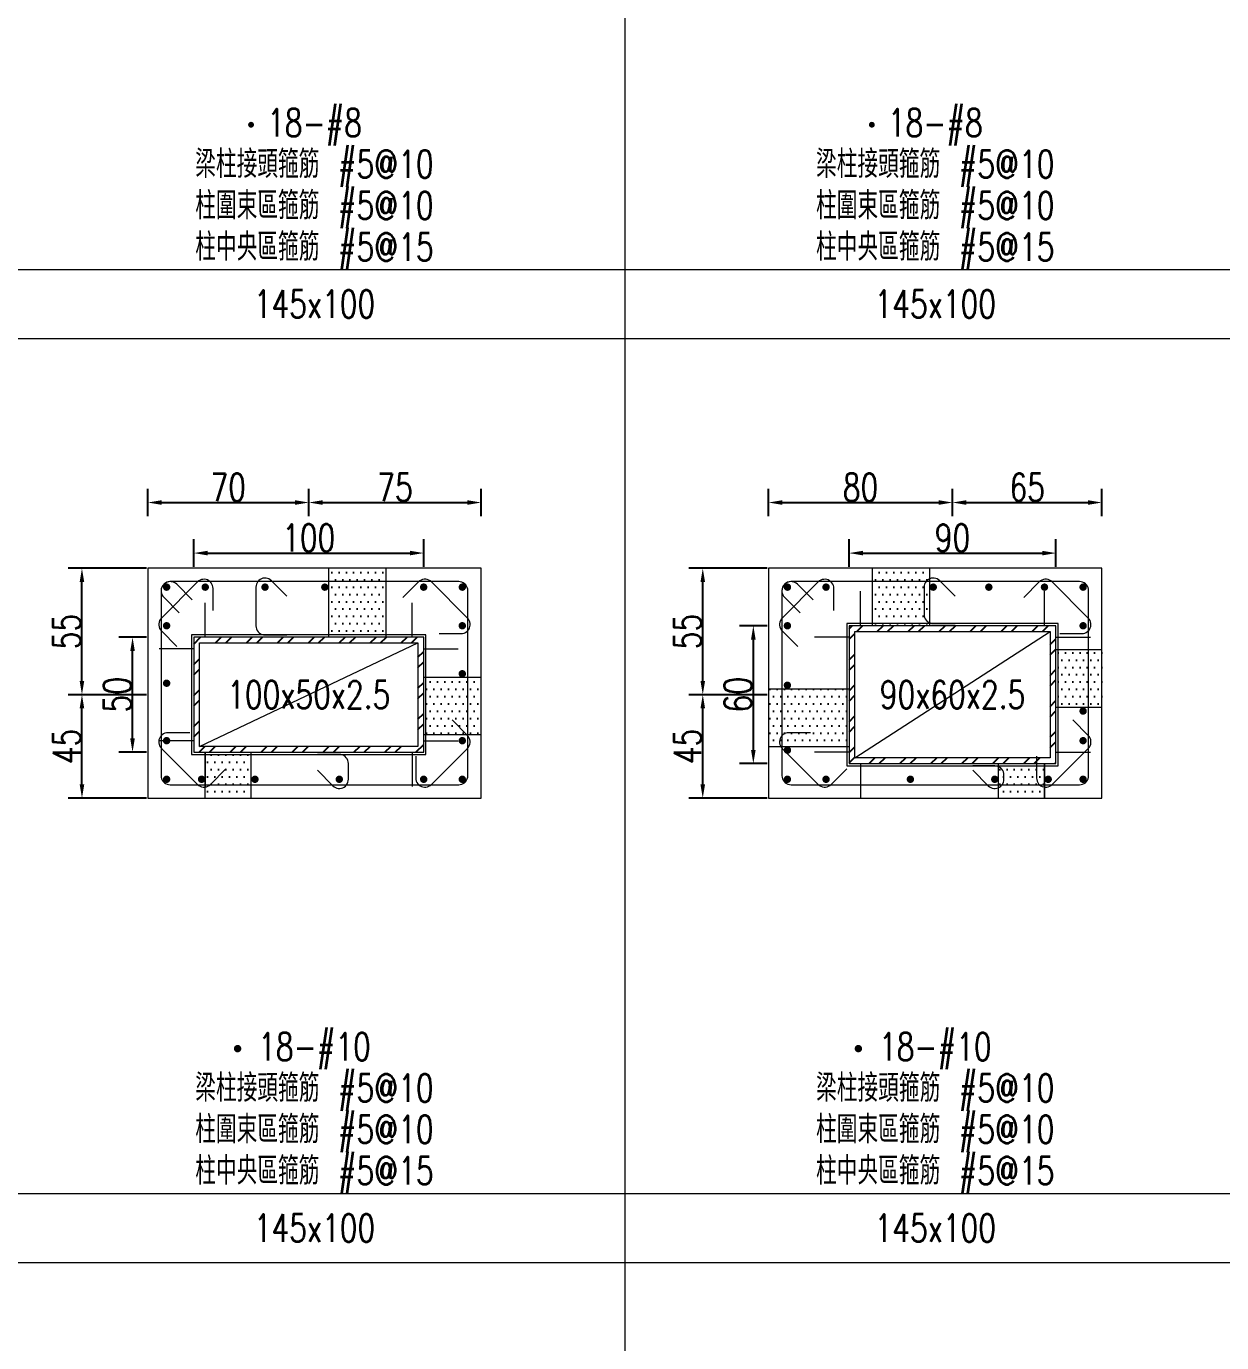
# Model space of a CAD drawing. Header units: millimetres. Extents: x 0 to 3905, y 0 to 8880.
# Drawn here: x 920 to 1440, y 1573 to 2146 of the extents above; entities that cross this region are included whole.
import ezdxf
from ezdxf.enums import TextEntityAlignment as Align

# ---------------------------------------------------------------- set-up
doc = ezdxf.new("R2010")
doc.units = ezdxf.units.MM
doc.layers.get('DEFPOINTS').update_dxf_attribs({"color": 3})
for name, color, linetype in [('Hatch線', 6, 'Continuous'), ('TC-鋼粱', 132, 'Continuous'), ('主筋斷面', 2, 'Continuous'), ('文字-主筋根數', 7, 'Continuous'), ('文字-剪力筋 中央區', 7, 'Continuous'), ('文字-剪力筋-BC', 7, 'Continuous'), ('文字-剪力筋-圍束區', 7, 'Continuous'), ('文字-斷面尺寸', 7, 'Continuous'), ('文字-輔助字', 7, 'Continuous'), ('柱斷面線', 4, 'Continuous'), ('標註字', 4, 'Continuous'), ('箍筋線', 1, 'Continuous'), ('網格線', 7, 'Continuous'), ('鋼柱', 11, 'Continuous')]:
    doc.layers.add(name, color=color, linetype=linetype)
doc.styles.add('note', font='txt.shx', dxfattribs={"width": 0.75, "height": 12})
doc.styles.add('txt', font='txt.shx', dxfattribs={"height": 0.2, "bigfont": 'chineset.shx'})
doc.dimstyles.new('RCAD_DIM', dxfattribs={"dimtxt": 12, "dimasz": 6, "dimexe": 6, "dimexo": 0.625, "dimtad": 1, "dimdec": 0, "dimdsep": 46, "dimtxsty": 'note', "dimcen": 2.5, "dimclrd": 256, "dimclre": 256, "dimclrt": 256, "dimadec": 0, "dimazin": 0, "dimtfac": 1, "dimtmove": 0, "dimatfit": 3, "dimfxl": 0, "dimtolj": 1, "dimarcsym": 0})

# ---------------------------------------------------------------- blocks, each defined once
blk = doc.blocks.new('*D570')
at = {"layer": 'DEFPOINTS', "color": 0}
for p in [(1092.5, 1916.625), (992.5, 1910), (1092.5, 1910)]:
    blk.add_point(p, dxfattribs=at)
at = {"layer": '標註字', "lineweight": -2}
for p, q in [((992.5, 1910.625), (992.5, 1922.625)), ((1092.5, 1910.625), (1092.5, 1922.625)), ((998.5, 1916.625), (1086.5, 1916.625))]:
    blk.add_line(p, q, dxfattribs=at)
at = {"layer": '標註字'}
for points in [[(998.5, 1917.625), (998.5, 1915.625), (992.5, 1916.625)], [(1086.5, 1915.625), (1086.5, 1917.625), (1092.5, 1916.625)]]:
    blk.add_solid(points, dxfattribs=at)
at = {"layer": '標註字', "insert": (1042.5, 1923.25), "char_height": 12, "attachment_point": 5, "style": 'note'}
blk.add_mtext('\\A1;100', dxfattribs=at)
blk = doc.blocks.new('*D571')
at = {"layer": 'DEFPOINTS', "color": 0}
for p in [(965.88, 1880), (972.5, 1880), (972.5, 1830)]:
    blk.add_point(p, dxfattribs=at)
at = {"layer": '標註字', "lineweight": -2}
for p, q in [((971.88, 1880), (959.88, 1880)), ((965.88, 1836), (965.88, 1874)), ((971.88, 1830), (959.88, 1830))]:
    blk.add_line(p, q, dxfattribs=at)
at = {"layer": '標註字'}
for points in [[(966.88, 1874), (964.88, 1874), (965.88, 1880)], [(964.88, 1836), (966.88, 1836), (965.88, 1830)]]:
    blk.add_solid(points, dxfattribs=at)
at = {"layer": '標註字', "insert": (959.25, 1855), "char_height": 12, "attachment_point": 5, "rotation": 90, "style": 'note'}
blk.add_mtext('\\A1;50', dxfattribs=at)
blk = doc.blocks.new('*D572')
at = {"layer": 'DEFPOINTS', "color": 0}
for p in [(1042.5, 1938.62), (972.5, 1932), (1042.5, 1932)]:
    blk.add_point(p, dxfattribs=at)
at = {"layer": '標註字', "lineweight": -2}
for p, q in [((972.5, 1932.62), (972.5, 1944.62)), ((1042.5, 1932.62), (1042.5, 1944.62)), ((978.5, 1938.62), (1036.5, 1938.62))]:
    blk.add_line(p, q, dxfattribs=at)
at = {"layer": '標註字'}
for points in [[(978.5, 1939.62), (978.5, 1937.62), (972.5, 1938.62)], [(1036.5, 1937.62), (1036.5, 1939.62), (1042.5, 1938.62)]]:
    blk.add_solid(points, dxfattribs=at)
at = {"layer": '標註字', "insert": (1007.5, 1945.25), "char_height": 12, "attachment_point": 5, "style": 'note'}
blk.add_mtext('\\A1;70', dxfattribs=at)
blk = doc.blocks.new('*D573')
at = {"layer": 'DEFPOINTS', "color": 0}
for p in [(1117.5, 1938.62), (1042.5, 1932), (1117.5, 1932)]:
    blk.add_point(p, dxfattribs=at)
at = {"layer": '標註字', "lineweight": -2}
for p, q in [((1042.5, 1932.62), (1042.5, 1944.62)), ((1117.5, 1932.62), (1117.5, 1944.62)), ((1048.5, 1938.62), (1111.5, 1938.62))]:
    blk.add_line(p, q, dxfattribs=at)
at = {"layer": '標註字'}
for points in [[(1048.5, 1939.62), (1048.5, 1937.62), (1042.5, 1938.62)], [(1111.5, 1937.62), (1111.5, 1939.62), (1117.5, 1938.62)]]:
    blk.add_solid(points, dxfattribs=at)
at = {"layer": '標註字', "insert": (1080, 1945.25), "char_height": 12, "attachment_point": 5, "style": 'note'}
blk.add_mtext('\\A1;75', dxfattribs=at)
blk = doc.blocks.new('*D574')
at = {"layer": 'DEFPOINTS', "color": 0}
for p in [(943.88, 1855), (972.5, 1855), (972.5, 1810)]:
    blk.add_point(p, dxfattribs=at)
at = {"layer": '標註字', "lineweight": -2}
for p, q in [((971.88, 1855), (937.88, 1855)), ((943.88, 1816), (943.88, 1849)), ((971.88, 1810), (937.88, 1810))]:
    blk.add_line(p, q, dxfattribs=at)
at = {"layer": '標註字'}
for points in [[(944.88, 1849), (942.88, 1849), (943.88, 1855)], [(942.88, 1816), (944.88, 1816), (943.88, 1810)]]:
    blk.add_solid(points, dxfattribs=at)
at = {"layer": '標註字', "insert": (937.25, 1832.5), "char_height": 12, "attachment_point": 5, "rotation": 90, "style": 'note'}
blk.add_mtext('\\A1;45', dxfattribs=at)
blk = doc.blocks.new('*D575')
at = {"layer": 'DEFPOINTS', "color": 0}
for p in [(943.88, 1910), (972.5, 1910), (972.5, 1855)]:
    blk.add_point(p, dxfattribs=at)
at = {"layer": '標註字', "lineweight": -2}
for p, q in [((971.88, 1910), (937.88, 1910)), ((943.88, 1861), (943.88, 1904)), ((971.88, 1855), (937.88, 1855))]:
    blk.add_line(p, q, dxfattribs=at)
at = {"layer": '標註字'}
for points in [[(944.88, 1904), (942.88, 1904), (943.88, 1910)], [(942.88, 1861), (944.88, 1861), (943.88, 1855)]]:
    blk.add_solid(points, dxfattribs=at)
at = {"layer": '標註字', "insert": (937.25, 1882.5), "char_height": 12, "attachment_point": 5, "rotation": 90, "style": 'note'}
blk.add_mtext('\\A1;55', dxfattribs=at)
blk = doc.blocks.new('Circle_Filled')
at = {"const_width": 0.5}
blk.add_lwpolyline([(-0.25, 0, 1), (0.25, 0, 1)], format="xyb", close=True, dxfattribs=at)
blk = doc.blocks.new('*D702')
at = {"layer": 'DEFPOINTS', "color": 0}
for p in [(1367.5, 1916.62), (1277.5, 1910), (1367.5, 1910)]:
    blk.add_point(p, dxfattribs=at)
at = {"layer": '標註字', "lineweight": -2}
for p, q in [((1277.5, 1910.62), (1277.5, 1922.62)), ((1367.5, 1910.62), (1367.5, 1922.62)), ((1283.5, 1916.62), (1361.5, 1916.62))]:
    blk.add_line(p, q, dxfattribs=at)
at = {"layer": '標註字'}
for points in [[(1283.5, 1917.62), (1283.5, 1915.62), (1277.5, 1916.62)], [(1361.5, 1915.62), (1361.5, 1917.62), (1367.5, 1916.62)]]:
    blk.add_solid(points, dxfattribs=at)
at = {"layer": '標註字', "insert": (1322.5, 1923.25), "char_height": 12, "attachment_point": 5, "style": 'note'}
blk.add_mtext('\\A1;90', dxfattribs=at)
blk = doc.blocks.new('*D703')
at = {"layer": 'DEFPOINTS', "color": 0}
for p in [(1235.88, 1885), (1242.5, 1885), (1242.5, 1825)]:
    blk.add_point(p, dxfattribs=at)
at = {"layer": '標註字', "lineweight": -2}
for p, q in [((1241.88, 1885), (1229.88, 1885)), ((1235.88, 1831), (1235.88, 1879)), ((1241.88, 1825), (1229.88, 1825))]:
    blk.add_line(p, q, dxfattribs=at)
at = {"layer": '標註字'}
for points in [[(1236.88, 1879), (1234.88, 1879), (1235.88, 1885)], [(1234.88, 1831), (1236.88, 1831), (1235.88, 1825)]]:
    blk.add_solid(points, dxfattribs=at)
at = {"layer": '標註字', "insert": (1229.25, 1855), "char_height": 12, "attachment_point": 5, "rotation": 90, "style": 'note'}
blk.add_mtext('\\A1;60', dxfattribs=at)
blk = doc.blocks.new('*D704')
at = {"layer": 'DEFPOINTS', "color": 0}
for p in [(1322.5, 1938.62), (1242.5, 1932), (1322.5, 1932)]:
    blk.add_point(p, dxfattribs=at)
at = {"layer": '標註字', "lineweight": -2}
for p, q in [((1242.5, 1932.62), (1242.5, 1944.62)), ((1322.5, 1932.62), (1322.5, 1944.62)), ((1248.5, 1938.62), (1316.5, 1938.62))]:
    blk.add_line(p, q, dxfattribs=at)
at = {"layer": '標註字'}
for points in [[(1248.5, 1939.62), (1248.5, 1937.62), (1242.5, 1938.62)], [(1316.5, 1937.62), (1316.5, 1939.62), (1322.5, 1938.62)]]:
    blk.add_solid(points, dxfattribs=at)
at = {"layer": '標註字', "insert": (1282.5, 1945.25), "char_height": 12, "attachment_point": 5, "style": 'note'}
blk.add_mtext('\\A1;80', dxfattribs=at)
blk = doc.blocks.new('*D705')
at = {"layer": 'DEFPOINTS', "color": 0}
for p in [(1387.5, 1938.62), (1322.5, 1932), (1387.5, 1932)]:
    blk.add_point(p, dxfattribs=at)
at = {"layer": '標註字', "lineweight": -2}
for p, q in [((1322.5, 1932.62), (1322.5, 1944.62)), ((1387.5, 1932.62), (1387.5, 1944.62)), ((1328.5, 1938.62), (1381.5, 1938.62))]:
    blk.add_line(p, q, dxfattribs=at)
at = {"layer": '標註字'}
for points in [[(1328.5, 1939.62), (1328.5, 1937.62), (1322.5, 1938.62)], [(1381.5, 1937.62), (1381.5, 1939.62), (1387.5, 1938.62)]]:
    blk.add_solid(points, dxfattribs=at)
at = {"layer": '標註字', "insert": (1355, 1945.25), "char_height": 12, "attachment_point": 5, "style": 'note'}
blk.add_mtext('\\A1;65', dxfattribs=at)
blk = doc.blocks.new('*D706')
at = {"layer": 'DEFPOINTS', "color": 0}
for p in [(1213.88, 1855), (1242.5, 1855), (1242.5, 1810)]:
    blk.add_point(p, dxfattribs=at)
at = {"layer": '標註字', "lineweight": -2}
for p, q in [((1241.88, 1855), (1207.88, 1855)), ((1213.88, 1816), (1213.88, 1849)), ((1241.88, 1810), (1207.88, 1810))]:
    blk.add_line(p, q, dxfattribs=at)
at = {"layer": '標註字'}
for points in [[(1214.88, 1849), (1212.88, 1849), (1213.88, 1855)], [(1212.88, 1816), (1214.88, 1816), (1213.88, 1810)]]:
    blk.add_solid(points, dxfattribs=at)
at = {"layer": '標註字', "insert": (1207.25, 1832.5), "char_height": 12, "attachment_point": 5, "rotation": 90, "style": 'note'}
blk.add_mtext('\\A1;45', dxfattribs=at)
blk = doc.blocks.new('*D707')
at = {"layer": 'DEFPOINTS', "color": 0}
for p in [(1213.88, 1910), (1242.5, 1910), (1242.5, 1855)]:
    blk.add_point(p, dxfattribs=at)
at = {"layer": '標註字', "lineweight": -2}
for p, q in [((1241.88, 1910), (1207.88, 1910)), ((1213.88, 1861), (1213.88, 1904)), ((1241.88, 1855), (1207.88, 1855))]:
    blk.add_line(p, q, dxfattribs=at)
at = {"layer": '標註字'}
for points in [[(1214.88, 1904), (1212.88, 1904), (1213.88, 1910)], [(1212.88, 1861), (1214.88, 1861), (1213.88, 1855)]]:
    blk.add_solid(points, dxfattribs=at)
at = {"layer": '標註字', "insert": (1207.25, 1882.5), "char_height": 12, "attachment_point": 5, "rotation": 90, "style": 'note'}
blk.add_mtext('\\A1;55', dxfattribs=at)

msp = doc.modelspace()

# ---------------------------------------------------------------- hatches: boundary and pattern name
at = {"layer": 'Hatch線'}
h = msp.add_hatch(dxfattribs=at)
h.set_pattern_fill('ANSI32', color=256, style=0)
h.paths.add_polyline_path([(1277.5, 1825), (1367.5, 1825), (1367.5, 1885), (1277.5, 1885)], flags=17)
h.paths.add_polyline_path([(1280, 1827.5), (1280, 1882.5), (1365, 1882.5), (1365, 1827.5)])
h = msp.add_hatch(dxfattribs=at)
h.set_pattern_fill('ANSI32', color=256, style=0)
h.paths.add_polyline_path([(992.5, 1830), (1092.5, 1830), (1092.5, 1880), (992.5, 1880)], flags=17)
h.paths.add_polyline_path([(995, 1832.5), (995, 1877.5), (1090, 1877.5), (1090, 1832.5)])
at = {"layer": 'TC-鋼粱'}
h = msp.add_hatch(dxfattribs=at)
h.set_pattern_fill('DOTS', color=256, scale=2, style=0)
h.paths.add_polyline_path([(1076.11, 1910), (1051.11, 1910), (1051.11, 1880), (1076.11, 1880)], flags=17)
h = msp.add_hatch(dxfattribs=at)
h.set_pattern_fill('DOTS', color=256, scale=2, style=0)
h.paths.add_polyline_path([(1312.5, 1910), (1287.5, 1910), (1287.5, 1885), (1312.5, 1885)], flags=17)
h = msp.add_hatch(dxfattribs=at)
h.set_pattern_fill('DOTS', color=256, scale=2, style=0)
h.paths.add_polyline_path([(1387.5, 1849.5), (1387.5, 1874.5), (1367.5, 1874.5), (1367.5, 1849.5)], flags=17)
h = msp.add_hatch(dxfattribs=at)
h.set_pattern_fill('DOTS', color=256, scale=2, style=0)
h.paths.add_polyline_path([(1117.5, 1837.5), (1117.5, 1862.5), (1092.5, 1862.5), (1092.5, 1837.5)], flags=17)
h = msp.add_hatch(dxfattribs=at)
h.set_pattern_fill('DOTS', color=256, scale=2, style=0)
h.paths.add_polyline_path([(1242.5, 1857.5), (1242.5, 1832.5), (1277.5, 1832.5), (1277.5, 1857.5)], flags=17)
h = msp.add_hatch(dxfattribs=at)
h.set_pattern_fill('DOTS', color=256, scale=2, style=0)
h.paths.add_polyline_path([(997.5, 1810), (1017.5, 1810), (1017.5, 1830), (997.5, 1830)], flags=17)
h = msp.add_hatch(dxfattribs=at)
h.set_pattern_fill('DOTS', color=256, scale=2, style=0)
h.paths.add_polyline_path([(1342.5, 1810), (1362.5, 1810), (1362.5, 1825), (1342.5, 1825)], flags=17)

# ---------------------------------------------------------------- linework, layer by layer
at = {"layer": 'DEFPOINTS', "lineweight": 5}
for points in [[(1282.5, 1885), (1282.5, 1900)], [(1362.5, 1885), (1362.5, 1900)], [(997.5, 1880), (997.5, 1895)], [(1087.5, 1880), (1087.5, 1895)], [(1277.5, 1824), (1368.5, 1824), (1368.5, 1886), (1276.5, 1886), (1276.5, 1824), (1277.5, 1824)], [(992.5, 1829), (1093.5, 1829), (1093.5, 1881), (991.5, 1881), (991.5, 1829), (992.5, 1829)], [(1277.5, 1880), (1262.5, 1880)], [(1280, 1827.5), (1365, 1882.5)], [(1367.5, 1880), (1382.5, 1880)], [(992.5, 1875), (977.5, 1875)], [(995, 1832.5), (1090, 1877.5)], [(1092.5, 1875), (1107.5, 1875)], [(992.5, 1835), (977.5, 1835)], [(1092.5, 1835), (1107.5, 1835)], [(997.5, 1830), (997.5, 1815)], [(1087.5, 1830), (1087.5, 1815)], [(1277.5, 1830), (1262.5, 1830)], [(1367.5, 1830), (1382.5, 1830)], [(1282.5, 1825), (1282.5, 1810)], [(1362.5, 1825), (1362.5, 1810)]]:
    msp.add_lwpolyline(points, dxfattribs=at)
at = {"layer": 'TC-鋼粱', "lineweight": 5}
for points in [[(1051.11, 1910), (1051.11, 1880)], [(1076.11, 1910), (1076.11, 1880)], [(1287.5, 1910), (1287.5, 1885)], [(1312.5, 1910), (1312.5, 1885)], [(1387.5, 1874.5), (1367.5, 1874.5)], [(1117.5, 1862.5), (1092.5, 1862.5)], [(1242.5, 1857.5), (1277.5, 1857.5)], [(1387.5, 1849.5), (1367.5, 1849.5)], [(1117.5, 1837.5), (1092.5, 1837.5)], [(997.5, 1810), (997.5, 1830)], [(1017.5, 1810), (1017.5, 1830)], [(1242.5, 1832.5), (1277.5, 1832.5)], [(1342.5, 1810), (1342.5, 1825)], [(1362.5, 1810), (1362.5, 1825)]]:
    msp.add_lwpolyline(points, dxfattribs=at)
at = {"layer": '柱斷面線', "lineweight": 5}
for points in [[(972.5, 1810), (1117.5, 1810), (1117.5, 1910), (972.5, 1910), (972.5, 1810)], [(1242.5, 1810), (1387.5, 1810), (1387.5, 1910), (1242.5, 1910), (1242.5, 1810)]]:
    msp.add_lwpolyline(points, dxfattribs=at)
at = {"layer": '箍筋線', "lineweight": 5}
for points in [[(1000.93, 1891.71), (1000.93, 1901.25), (1000.87, 1901.92), (1000.7, 1902.56), (1000.43, 1903.17), (1000.06, 1903.73), (999.6, 1904.22), (999.07, 1904.62), (998.47, 1904.92), (997.84, 1905.13), (997.17, 1905.22), (996.51, 1905.2), (995.85, 1905.07), (995.23, 1904.83), (994.65, 1904.49), (994.14, 1904.06), (978.44, 1888.36), (977.99, 1887.83), (977.65, 1887.23), (977.41, 1886.58), (977.29, 1885.89), (977.29, 1885.2), (977.41, 1884.52), (977.65, 1883.87), (977.99, 1883.27), (978.44, 1882.74), (985.18, 1875.99)], [(991.83, 1896.29), (985.08, 1903.04), (984.57, 1903.47), (983.99, 1903.81), (983.37, 1904.05), (982.72, 1904.18), (982.05, 1904.2), (981.39, 1904.11), (980.75, 1903.9), (980.16, 1903.6), (979.62, 1903.19), (979.16, 1902.71), (978.79, 1902.15), (978.52, 1901.54), (978.35, 1900.9), (978.29, 1900.23), (978.29, 1819.77), (978.36, 1819.08), (978.53, 1818.41), (978.83, 1817.78), (979.22, 1817.21), (979.71, 1816.72), (980.28, 1816.33), (980.91, 1816.03), (981.58, 1815.86), (982.27, 1815.79), (1107.73, 1815.79), (1108.42, 1815.86), (1109.09, 1816.03), (1109.72, 1816.33), (1110.29, 1816.72), (1110.78, 1817.21), (1111.17, 1817.78), (1111.47, 1818.41), (1111.64, 1819.08), (1111.71, 1819.77), (1111.71, 1900.23), (1111.64, 1900.92), (1111.47, 1901.59), (1111.17, 1902.22), (1110.78, 1902.79), (1110.29, 1903.28), (1109.72, 1903.67), (1109.09, 1903.97), (1108.42, 1904.14), (1107.73, 1904.21), (982.27, 1904.21), (981.6, 1904.15), (980.96, 1903.98), (980.35, 1903.71), (979.79, 1903.34), (979.31, 1902.88), (978.9, 1902.34), (978.6, 1901.75), (978.39, 1901.11), (978.3, 1900.45), (978.32, 1899.78), (978.45, 1899.13), (978.69, 1898.51), (979.03, 1897.93), (979.46, 1897.42), (986.21, 1890.67)], [(1033.05, 1897.86), (1026.31, 1904.61), (1025.8, 1905.04), (1025.22, 1905.38), (1024.6, 1905.62), (1023.94, 1905.75), (1023.27, 1905.77), (1022.61, 1905.68), (1021.98, 1905.47), (1021.38, 1905.17), (1020.85, 1904.76), (1020.39, 1904.28), (1020.02, 1903.72), (1019.75, 1903.11), (1019.58, 1902.47), (1019.52, 1901.8), (1019.52, 1884.96), (1019.58, 1884.26), (1019.76, 1883.6), (1020.06, 1882.97), (1020.45, 1882.4), (1020.94, 1881.91), (1021.51, 1881.51), (1022.14, 1881.22), (1022.81, 1881.04), (1023.5, 1880.98), (1033.04, 1880.98)], [(1099.21, 1881.57), (1108.75, 1881.57), (1109.42, 1881.63), (1110.06, 1881.8), (1110.67, 1882.07), (1111.23, 1882.44), (1111.72, 1882.9), (1112.12, 1883.43), (1112.42, 1884.03), (1112.63, 1884.66), (1112.72, 1885.33), (1112.7, 1885.99), (1112.57, 1886.65), (1112.33, 1887.27), (1111.99, 1887.85), (1111.56, 1888.36), (1095.86, 1904.06), (1095.33, 1904.51), (1094.73, 1904.85), (1094.08, 1905.09), (1093.39, 1905.21), (1092.7, 1905.21), (1092.02, 1905.09), (1091.37, 1904.85), (1090.77, 1904.51), (1090.24, 1904.06), (1083.49, 1897.32)], [(1270.93, 1891.71), (1270.93, 1901.25), (1270.87, 1901.92), (1270.7, 1902.56), (1270.43, 1903.17), (1270.06, 1903.73), (1269.6, 1904.22), (1269.07, 1904.62), (1268.47, 1904.92), (1267.84, 1905.13), (1267.17, 1905.22), (1266.51, 1905.2), (1265.85, 1905.07), (1265.23, 1904.83), (1264.65, 1904.49), (1264.14, 1904.06), (1248.44, 1888.36), (1247.99, 1887.83), (1247.65, 1887.23), (1247.41, 1886.58), (1247.29, 1885.89), (1247.29, 1885.2), (1247.41, 1884.52), (1247.65, 1883.87), (1247.99, 1883.27), (1248.44, 1882.74), (1255.18, 1875.99)], [(1261.83, 1896.29), (1255.08, 1903.04), (1254.57, 1903.47), (1253.99, 1903.81), (1253.37, 1904.05), (1252.72, 1904.18), (1252.05, 1904.2), (1251.39, 1904.11), (1250.75, 1903.9), (1250.16, 1903.6), (1249.62, 1903.19), (1249.16, 1902.71), (1248.79, 1902.15), (1248.52, 1901.54), (1248.35, 1900.9), (1248.29, 1900.23), (1248.29, 1819.77), (1248.36, 1819.08), (1248.53, 1818.41), (1248.83, 1817.78), (1249.22, 1817.21), (1249.71, 1816.72), (1250.28, 1816.33), (1250.91, 1816.03), (1251.58, 1815.86), (1252.27, 1815.79), (1377.73, 1815.79), (1378.42, 1815.86), (1379.09, 1816.03), (1379.72, 1816.33), (1380.29, 1816.72), (1380.78, 1817.21), (1381.17, 1817.78), (1381.47, 1818.41), (1381.64, 1819.08), (1381.71, 1819.77), (1381.71, 1900.23), (1381.64, 1900.92), (1381.47, 1901.59), (1381.17, 1902.22), (1380.78, 1902.79), (1380.29, 1903.28), (1379.72, 1903.67), (1379.09, 1903.97), (1378.42, 1904.14), (1377.73, 1904.21), (1252.27, 1904.21), (1251.6, 1904.15), (1250.96, 1903.98), (1250.35, 1903.71), (1249.79, 1903.34), (1249.31, 1902.88), (1248.9, 1902.34), (1248.6, 1901.75), (1248.39, 1901.11), (1248.3, 1900.45), (1248.32, 1899.78), (1248.45, 1899.13), (1248.69, 1898.51), (1249.03, 1897.93), (1249.46, 1897.42), (1256.21, 1890.67)], [(1323.67, 1897.86), (1316.92, 1904.61), (1316.41, 1905.04), (1315.83, 1905.38), (1315.21, 1905.62), (1314.56, 1905.75), (1313.89, 1905.77), (1313.23, 1905.68), (1312.59, 1905.47), (1312, 1905.17), (1311.46, 1904.76), (1311, 1904.28), (1310.63, 1903.72), (1310.36, 1903.11), (1310.19, 1902.47), (1310.13, 1901.8), (1310.13, 1889.96), (1310.2, 1889.26), (1310.37, 1888.6), (1310.67, 1887.97), (1311.06, 1887.4), (1311.55, 1886.91), (1312.12, 1886.51), (1312.75, 1886.22), (1313.42, 1886.04), (1314.11, 1885.98), (1323.65, 1885.98)], [(1369.21, 1881.57), (1378.75, 1881.57), (1379.42, 1881.63), (1380.06, 1881.8), (1380.67, 1882.07), (1381.23, 1882.44), (1381.72, 1882.9), (1382.12, 1883.43), (1382.42, 1884.03), (1382.63, 1884.66), (1382.72, 1885.33), (1382.7, 1885.99), (1382.57, 1886.65), (1382.33, 1887.27), (1381.99, 1887.85), (1381.56, 1888.36), (1365.86, 1904.06), (1365.33, 1904.51), (1364.73, 1904.85), (1364.08, 1905.09), (1363.39, 1905.21), (1362.7, 1905.21), (1362.02, 1905.09), (1361.37, 1904.85), (1360.77, 1904.51), (1360.24, 1904.06), (1353.49, 1897.32)], [(1089.07, 1828.29), (1089.07, 1818.75), (1089.13, 1818.08), (1089.3, 1817.44), (1089.57, 1816.83), (1089.94, 1816.27), (1090.4, 1815.78), (1090.93, 1815.38), (1091.53, 1815.08), (1092.16, 1814.87), (1092.83, 1814.78), (1093.49, 1814.8), (1094.15, 1814.93), (1094.77, 1815.17), (1095.35, 1815.51), (1095.86, 1815.94), (1111.56, 1831.64), (1112.01, 1832.17), (1112.35, 1832.77), (1112.59, 1833.42), (1112.71, 1834.11), (1112.71, 1834.8), (1112.59, 1835.48), (1112.35, 1836.13), (1112.01, 1836.73), (1111.56, 1837.26), (1104.82, 1844.01)], [(1359.07, 1828.29), (1359.07, 1818.75), (1359.13, 1818.08), (1359.3, 1817.44), (1359.57, 1816.83), (1359.94, 1816.27), (1360.4, 1815.78), (1360.93, 1815.38), (1361.53, 1815.08), (1362.16, 1814.87), (1362.83, 1814.78), (1363.49, 1814.8), (1364.15, 1814.93), (1364.77, 1815.17), (1365.35, 1815.51), (1365.86, 1815.94), (1381.56, 1831.64), (1382.01, 1832.17), (1382.35, 1832.77), (1382.59, 1833.42), (1382.71, 1834.11), (1382.71, 1834.8), (1382.59, 1835.48), (1382.35, 1836.13), (1382.01, 1836.73), (1381.56, 1837.26), (1374.82, 1844.01)], [(990.79, 1838.43), (981.25, 1838.43), (980.58, 1838.37), (979.94, 1838.2), (979.33, 1837.93), (978.77, 1837.56), (978.28, 1837.1), (977.88, 1836.57), (977.58, 1835.97), (977.37, 1835.34), (977.28, 1834.67), (977.3, 1834.01), (977.43, 1833.35), (977.67, 1832.73), (978.01, 1832.15), (978.44, 1831.64), (994.14, 1815.94), (994.67, 1815.49), (995.27, 1815.15), (995.92, 1814.91), (996.61, 1814.79), (997.3, 1814.79), (997.98, 1814.91), (998.63, 1815.15), (999.23, 1815.49), (999.76, 1815.94), (1006.51, 1822.68)], [(1260.79, 1838.43), (1251.25, 1838.43), (1250.58, 1838.37), (1249.94, 1838.2), (1249.33, 1837.93), (1248.77, 1837.56), (1248.28, 1837.1), (1247.88, 1836.57), (1247.58, 1835.97), (1247.37, 1835.34), (1247.28, 1834.67), (1247.3, 1834.01), (1247.43, 1833.35), (1247.67, 1832.73), (1248.01, 1832.15), (1248.44, 1831.64), (1264.14, 1815.94), (1264.67, 1815.49), (1265.27, 1815.15), (1265.92, 1814.91), (1266.61, 1814.79), (1267.3, 1814.79), (1267.98, 1814.91), (1268.63, 1815.15), (1269.23, 1815.49), (1269.76, 1815.94), (1276.51, 1822.68)], [(1046.25, 1822.14), (1052.99, 1815.39), (1053.5, 1814.96), (1054.08, 1814.62), (1054.7, 1814.38), (1055.36, 1814.25), (1056.03, 1814.23), (1056.69, 1814.32), (1057.33, 1814.53), (1057.92, 1814.83), (1058.45, 1815.24), (1058.91, 1815.72), (1059.28, 1816.28), (1059.56, 1816.89), (1059.72, 1817.53), (1059.78, 1818.2), (1059.78, 1825.04), (1059.72, 1825.74), (1059.54, 1826.4), (1059.25, 1827.03), (1058.85, 1827.6), (1058.36, 1828.09), (1057.79, 1828.49), (1057.16, 1828.78), (1056.5, 1828.96), (1055.8, 1829.02), (1046.27, 1829.02)], [(1331.33, 1822.14), (1338.08, 1815.39), (1338.59, 1814.96), (1339.16, 1814.62), (1339.79, 1814.38), (1340.44, 1814.25), (1341.11, 1814.23), (1341.77, 1814.32), (1342.41, 1814.53), (1343, 1814.83), (1343.54, 1815.23), (1344, 1815.72), (1344.37, 1816.28), (1344.64, 1816.89), (1344.81, 1817.53), (1344.86, 1818.2), (1344.86, 1820.04), (1344.8, 1820.73), (1344.63, 1821.4), (1344.33, 1822.03), (1343.94, 1822.6), (1343.45, 1823.09), (1342.88, 1823.49), (1342.25, 1823.78), (1341.58, 1823.96), (1340.89, 1824.02), (1331.35, 1824.02)]]:
    msp.add_lwpolyline(points, dxfattribs=at)
at = {"layer": '網格線', "lineweight": 5}
for points in [[(1180, 2412), (1180, 2040)], [(910, 2040), (1180, 2040)], [(1180, 2040), (1450, 2040)], [(1180, 2040), (1180, 2010)], [(910, 2010), (1180, 2010)], [(1180, 2010), (1450, 2010)], [(1180, 2010), (1180, 1638)], [(910, 1638), (1180, 1638)], [(1180, 1638), (1450, 1638)], [(1180, 1638), (1180, 1608)], [(910, 1608), (1180, 1608)], [(1180, 1608), (1450, 1608)], [(1180, 1608), (1180, 1236)]]:
    msp.add_lwpolyline(points, dxfattribs=at)
at = {"layer": '鋼柱', "lineweight": 5}
for points in [[(1277.5, 1825), (1367.5, 1825), (1367.5, 1885), (1277.5, 1885), (1277.5, 1825)], [(992.5, 1830), (1092.5, 1830), (1092.5, 1880), (992.5, 1880), (992.5, 1830)], [(1280, 1827.5), (1280, 1882.5), (1365, 1882.5), (1365, 1827.5), (1280, 1827.5)], [(995, 1832.5), (995, 1877.5), (1090, 1877.5), (1090, 1832.5), (995, 1832.5)]]:
    msp.add_lwpolyline(points, dxfattribs=at)

# ---------------------------------------------------------------- block references
at = {"layer": '主筋斷面', "lineweight": 5}
for p, xscale, yscale in [((1017.42, 2103), 2.539999961853027, 2.539999961853027), ((1287.42, 2103), 2.539999961853027, 2.539999961853027), ((980.7, 1901.8), 3.220000028610229, 3.220000028610229), ((997.5, 1901.8), 3.220000028610229, 3.220000028610229), ((1023.5, 1901.8), 3.220000028610229, 3.220000028610229), ((1049.5, 1901.8), 3.220000028610229, 3.220000028610229), ((1092.5, 1901.8), 3.220000028610229, 3.220000028610229), ((1109.3, 1901.8), 3.220000028610229, 3.220000028610229), ((1250.7, 1901.8), 3.220000028610229, 3.220000028610229), ((1267.5, 1901.8), 3.220000028610229, 3.220000028610229), ((1314.11, 1901.8), 3.220000028610229, 3.220000028610229), ((1338.3, 1901.8), 3.220000028610229, 3.220000028610229), ((1362.5, 1901.8), 3.220000028610229, 3.220000028610229), ((1379.3, 1901.8), 3.220000028610229, 3.220000028610229), ((980.7, 1885), 3.220000028610229, 3.220000028610229), ((1109.3, 1885), 3.220000028610229, 3.220000028610229), ((1250.7, 1885), 3.220000028610229, 3.220000028610229), ((1379.3, 1885), 3.220000028610229, 3.220000028610229), ((980.7, 1860), 3.220000028610229, 3.220000028610229), ((1109.3, 1864.11), 3.220000028610229, 3.220000028610229), ((1250.7, 1859.11), 3.220000028610229, 3.220000028610229), ((1379.3, 1847.89), 3.220000028610229, 3.220000028610229), ((980.7, 1835), 3.220000028610229, 3.220000028610229), ((1109.3, 1835), 3.220000028610229, 3.220000028610229), ((1379.3, 1835), 3.220000028610229, 3.220000028610229), ((1250.7, 1830.89), 3.220000028610229, 3.220000028610229), ((980.7, 1818.2), 3.220000028610229, 3.220000028610229), ((995.89, 1818.2), 3.220000028610229, 3.220000028610229), ((1019.11, 1818.2), 3.220000028610229, 3.220000028610229), ((1055.8, 1818.2), 3.220000028610229, 3.220000028610229), ((1092.5, 1818.2), 3.220000028610229, 3.220000028610229), ((1109.3, 1818.2), 3.220000028610229, 3.220000028610229), ((1250.7, 1818.2), 3.220000028610229, 3.220000028610229), ((1267.5, 1818.2), 3.220000028610229, 3.220000028610229), ((1304.19, 1818.2), 3.220000028610229, 3.220000028610229), ((1340.89, 1818.2), 3.220000028610229, 3.220000028610229), ((1364.11, 1818.2), 3.220000028610229, 3.220000028610229), ((1379.3, 1818.2), 3.220000028610229, 3.220000028610229), ((1011.56, 1701), 3.220000028610229, 3.220000028610229), ((1281.56, 1701), 3.220000028610229, 3.220000028610229)]:
    msp.add_blockref('Circle_Filled', p, dxfattribs=dict(at, xscale=xscale, yscale=yscale))

# ---------------------------------------------------------------- texts
at = {"layer": '文字-主筋根數', "style": 'txt', "width": 0.75}
for s, p in [('18-#8', (1045, 2103)), ('18-#8', (1315, 2103)), ('18-#10', (1045, 1701)), ('18-#10', (1315, 1701))]:
    msp.add_text(s, height=12, dxfattribs=at).set_placement(p, align=Align.MIDDLE)
at = {"layer": '文字-剪力筋 中央區', "style": 'txt', "width": 0.75}
for p in [(1045, 2049), (1315, 2049), (1045, 1647), (1315, 1647)]:
    msp.add_text('柱中央區箍筋 #5@15', height=12, dxfattribs=at).set_placement(p, align=Align.MIDDLE)
at = {"layer": '文字-剪力筋-BC', "style": 'txt', "width": 0.75}
for p in [(1045, 2085), (1315, 2085), (1045, 1683), (1315, 1683)]:
    msp.add_text('梁柱接頭箍筋 #5@10', height=12, dxfattribs=at).set_placement(p, align=Align.MIDDLE)
at = {"layer": '文字-剪力筋-圍束區', "style": 'txt', "width": 0.75}
for p in [(1045, 2067), (1315, 2067), (1045, 1665), (1315, 1665)]:
    msp.add_text('柱圍束區箍筋 #5@10', height=12, dxfattribs=at).set_placement(p, align=Align.MIDDLE)
at = {"layer": '文字-斷面尺寸', "style": 'txt', "width": 0.75}
for p in [(1045, 2025), (1315, 2025), (1045, 1623), (1315, 1623)]:
    msp.add_text('145x100', height=12, dxfattribs=at).set_placement(p, align=Align.MIDDLE)
at = {"layer": '文字-輔助字', "style": 'txt', "width": 0.75}
for s, p in [('100x50x2.5', (1042.5, 1855)), ('90x60x2.5', (1322.5, 1855))]:
    msp.add_text(s, height=12, dxfattribs=at).set_placement(p, align=Align.MIDDLE)

# ---------------------------------------------------------------- dimensions: what is measured, and where the dimension line sits
at = {"layer": '標註字'}
for base, p1, p2, picture, middle in [((1042.5, 1938.62), (972.5, 1932), (1042.5, 1932), '*D572', (1007.5, 1945.25)), ((1117.5, 1938.62), (1042.5, 1932), (1117.5, 1932), '*D573', (1080, 1945.25)), ((1322.5, 1938.62), (1242.5, 1932), (1322.5, 1932), '*D704', (1282.5, 1945.25)), ((1387.5, 1938.62), (1322.5, 1932), (1387.5, 1932), '*D705', (1355, 1945.25)), ((1092.5, 1916.62), (992.5, 1910), (1092.5, 1910), '*D570', (1042.5, 1923.25)), ((1367.5, 1916.62), (1277.5, 1910), (1367.5, 1910), '*D702', (1322.5, 1923.25))]:
    dim = msp.add_linear_dim(base=base, p1=p1, p2=p2, dimstyle='RCAD_DIM', dxfattribs=at)
    dim.commit()
    dim.dimension.update_dxf_attribs({"geometry": picture, "text_midpoint": middle})
for base, p1, p2, picture, middle in [((943.88, 1910), (972.5, 1855), (972.5, 1910), '*D575', (937.25, 1882.5)), ((1213.88, 1910), (1242.5, 1855), (1242.5, 1910), '*D707', (1207.25, 1882.5)), ((1235.88, 1885), (1242.5, 1825), (1242.5, 1885), '*D703', (1229.25, 1855)), ((965.88, 1880), (972.5, 1830), (972.5, 1880), '*D571', (959.25, 1855)), ((943.88, 1855), (972.5, 1810), (972.5, 1855), '*D574', (937.25, 1832.5)), ((1213.88, 1855), (1242.5, 1810), (1242.5, 1855), '*D706', (1207.25, 1832.5))]:
    dim = msp.add_linear_dim(base=base, p1=p1, p2=p2, angle=90, dimstyle='RCAD_DIM', dxfattribs=at)
    dim.commit()
    dim.dimension.update_dxf_attribs({"geometry": picture, "text_midpoint": middle})

doc.saveas('drawing.dxf')
